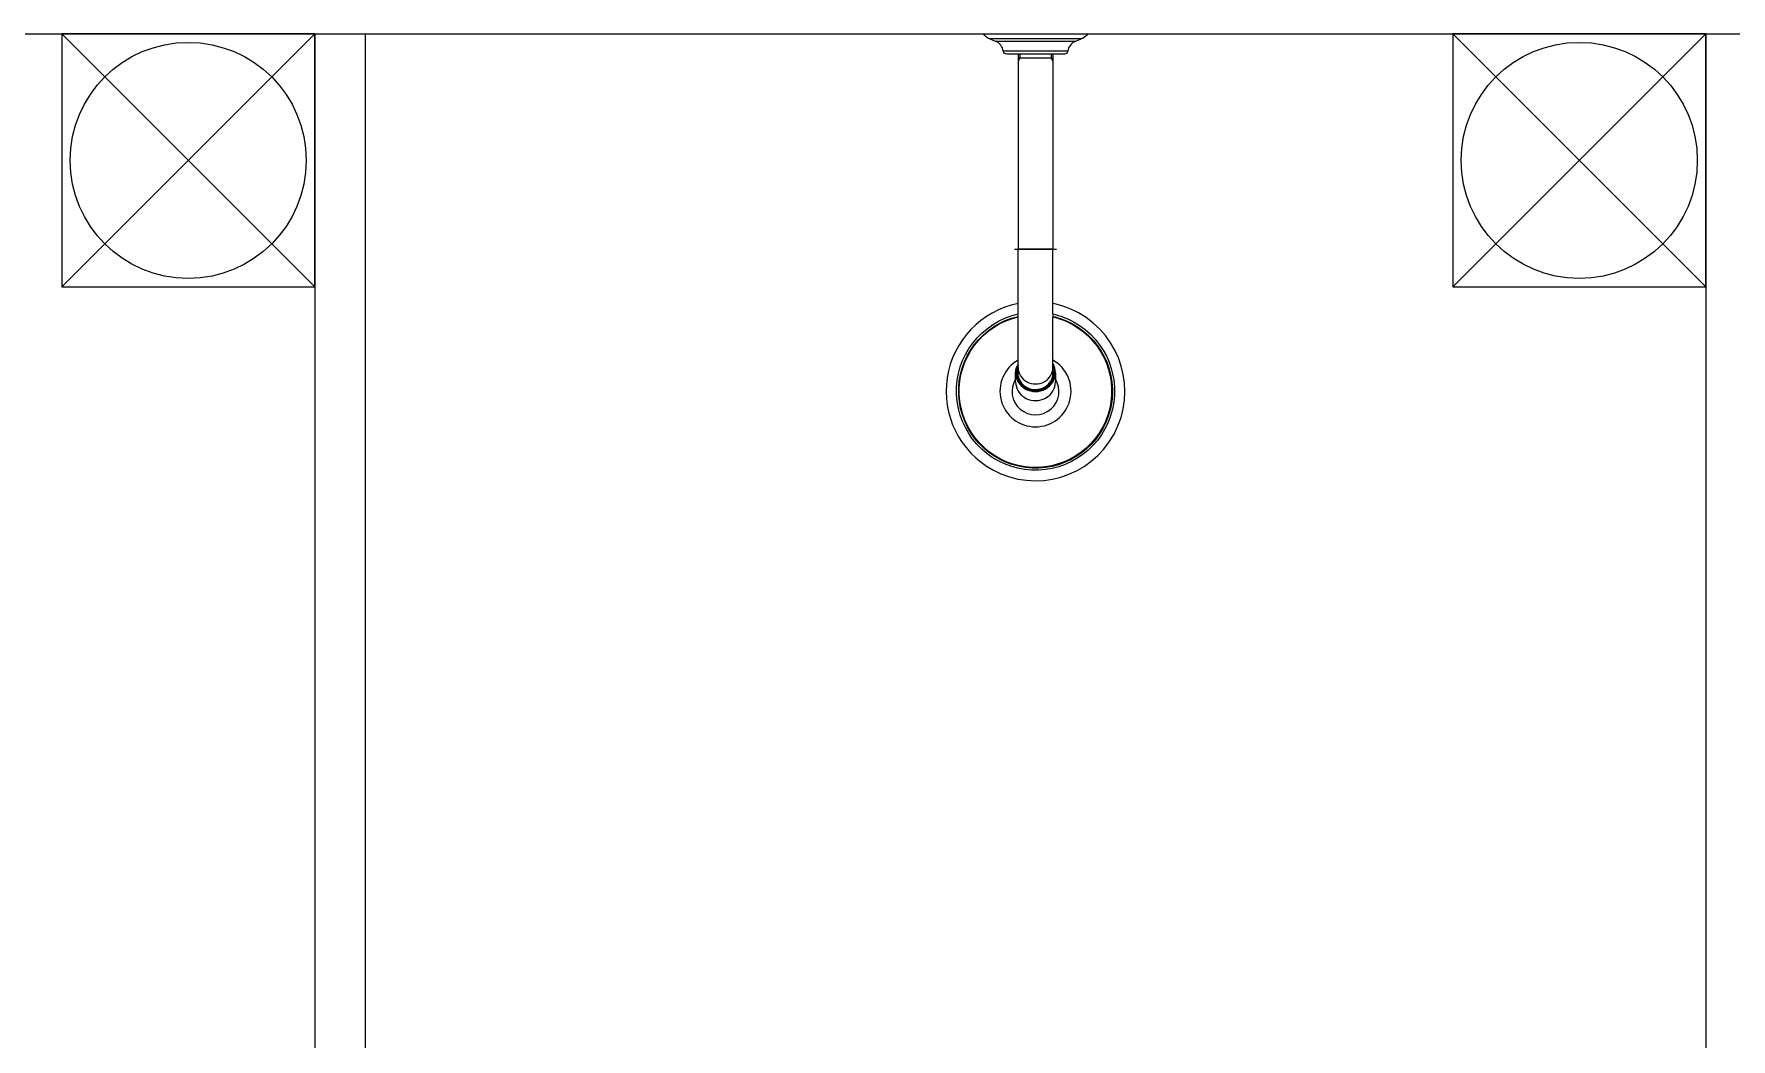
# Model space of a CAD drawing. Header units: inches. Extents: x 542650 to 544515, y 9574150 to 9574595.
# Drawn here: x 542789.569 to 542790.576, y 9574239.542 to 9574240.138 of the extents above; entities that cross this region are included whole.
import ezdxf

# ---------------------------------------------------------------- set-up
doc = ezdxf.new("R2010")
doc.units = ezdxf.units.IN
doc.header["$MEASUREMENT"] = 0
doc.linetypes.add('DASHDOT', pattern=[1, 0.5, -0.25, 0, -0.25])
doc.layers.add('I-ARQ', color=8, linetype='Continuous')

msp = doc.modelspace()

# ---------------------------------------------------------------- linework, layer by layer
at = {"layer": 'I-ARQ'}
for p, q in [((542788.1659, 9574240.1384), (542794.1109, 9574240.1384)), ((542789.7359, 9574240.1384), (542789.5859, 9574239.9884)), ((542789.7359, 9574239.9884), (542789.5859, 9574240.1384)), ((542789.5859, 9574240.1384), (542789.5859, 9574239.9884)), ((542789.7359, 9574240.1384), (542789.5859, 9574240.1384)), ((542789.7359, 9574240.1384), (542789.7359, 9574238.9284)), ((542789.7359, 9574239.9884), (542789.7359, 9574240.1384)), ((542789.7659, 9574240.1384), (542789.7659, 9574238.9284)), ((542790.5609, 9574240.1384), (542790.4109, 9574239.9884)), ((542790.5609, 9574239.9884), (542790.4109, 9574240.1384)), ((542790.4109, 9574240.1384), (542790.4109, 9574239.9884)), ((542790.5609, 9574240.1384), (542790.4109, 9574240.1384)), ((542790.5609, 9574240.1384), (542790.5609, 9574238.9284)), ((542790.5609, 9574239.9884), (542790.5609, 9574240.1384)), ((542789.5859, 9574239.9884), (542789.7359, 9574239.9884)), ((542790.4109, 9574239.9884), (542790.5609, 9574239.9884))]:
    msp.add_line(p, q, dxfattribs=at)
at = {"layer": 'I-ARQ', "ltscale": 0.200747}
msp.add_lwpolyline([(542790.1363, 9574240.1354, -0.164371), (542790.1325, 9574240.1384), (542790.1943, 9574240.1384, -0.164371), (542790.1905, 9574240.1354)], format="xyb", dxfattribs=at)
at = {"layer": 'I-ARQ'}
msp.add_lwpolyline([(542790.1905, 9574240.1354), (542790.1363, 9574240.1354), (542790.1395, 9574240.1342), (542790.1874, 9574240.1342)], close=True, dxfattribs=at)
for points in [[(542790.1443, 9574240.1281, 0.280777), (542790.1395, 9574240.1342)], [(542790.1825, 9574240.1281, -0.377188), (542790.1805, 9574240.1264), (542790.1463, 9574240.1264, -0.377188), (542790.1443, 9574240.1281)], [(542790.1874, 9574240.1342, 0.280777), (542790.1825, 9574240.1281)], [(542790.1531, 9574239.9785, 0.700978), (542790.138, 9574239.8799, 1), (542790.1888, 9574239.973, 0.07613), (542790.1737, 9574239.9785)], [(542790.1737, 9574239.9723, -0.06962), (542790.1859, 9574239.9677, -5.480122), (542790.1531, 9574239.9723)], [(542790.1531, 9574239.9449, 3.836175), (542790.1737, 9574239.9449)], [(542790.1516, 9574239.9338, 1.802734), (542790.1752, 9574239.9338)]]:
    msp.add_lwpolyline(points, format="xyb", dxfattribs=at)
at = {"layer": 'I-ARQ', "ltscale": 0.352288}
msp.add_lwpolyline([(542790.1825, 9574240.1281), (542790.1443, 9574240.1281)], dxfattribs=at)
at = {"layer": 'I-ARQ', "ltscale": 0.029062}
for points in [[(542790.1541, 9574240.1264), (542790.1541, 9574240.1241), (542790.1531, 9574240.1223)], [(542790.1727, 9574240.1264), (542790.1727, 9574240.1241)]]:
    msp.add_lwpolyline(points, dxfattribs=at)
at = {"layer": 'I-ARQ'}
for points in [[(542790.1531, 9574240.1264), (542790.1531, 9574240.0108)], [(542790.1737, 9574240.1264), (542790.1737, 9574240.0108)]]:
    msp.add_lwpolyline(points, dxfattribs=at)
at = {"layer": 'I-ARQ', "ltscale": 0.242325}
msp.add_lwpolyline([(542790.1737, 9574240.1241), (542790.1531, 9574240.1241)], dxfattribs=at)
at = {"layer": 'I-ARQ', "ltscale": 0.218093}
msp.add_lwpolyline([(542790.1727, 9574240.1241), (542790.1552, 9574240.1241)], dxfattribs=at)
at = {"layer": 'I-ARQ', "ltscale": 0.025813}
msp.add_lwpolyline([(542790.1727, 9574240.1241), (542790.1737, 9574240.1223)], dxfattribs=at)
at = {"layer": 'I-ARQ', "linetype": 'DASHDOT', "ltscale": 0.30975}
msp.add_lwpolyline([(542790.151, 9574240.0108), (542790.1758, 9574240.0108)], dxfattribs=at)
at = {"layer": 'I-ARQ', "ltscale": 0.06322}
for points in [[(542790.1531, 9574239.9785), (542790.1531, 9574240.0108)], [(542790.1737, 9574239.9785), (542790.1737, 9574240.0108)], [(542790.1531, 9574239.9449), (542790.1531, 9574239.9785)], [(542790.1737, 9574239.9723), (542790.1737, 9574239.9785)], [(542790.1531, 9574239.9354), (542790.1531, 9574239.9449)], [(542790.1737, 9574239.9354), (542790.1737, 9574239.9449)]]:
    msp.add_lwpolyline(points, dxfattribs=at)
at = {"layer": 'I-ARQ', "ltscale": 0.258125}
msp.add_lwpolyline([(542790.1737, 9574240.0108), (542790.1531, 9574240.0108)], dxfattribs=at)
at = {"layer": 'I-ARQ', "ltscale": 0.06322}
for points in [[(542790.1737, 9574239.9723), (542790.1737, 9574239.9709, -0.067971), (542790.1853, 9574239.9665, -5.429636), (542790.1531, 9574239.9709)], [(542790.1737, 9574239.9449), (542790.1737, 9574239.9706, -0.067551), (542790.1851, 9574239.9662, -5.416932), (542790.1531, 9574239.9706)]]:
    msp.add_lwpolyline(points, format="xyb", dxfattribs=at)
at = {"layer": 'I-ARQ', "ltscale": 0.067122}
msp.add_lwpolyline([(542790.1516, 9574239.932), (542790.1516, 9574239.9375, -0.128945), (542790.1531, 9574239.9426)], format="xyb", dxfattribs=at)
at = {"layer": 'I-ARQ', "ltscale": 0.067121}
for points in [[(542790.1752, 9574239.9374), (542790.1752, 9574239.9338)], [(542790.1752, 9574239.9338), (542790.1752, 9574239.932)]]:
    msp.add_lwpolyline(points, dxfattribs=at)
at = {"layer": 'I-ARQ'}
for centre in [(542789.6609, 9574240.0634), (542790.4859, 9574240.0634)]:
    msp.add_circle(centre, 0.07, dxfattribs=at)
for centre, major_axis, ratio, start_param, end_param in [((542790.1634, 9574239.9375), (0.0113, 0), 0.939693, 2.733003, 6.691778), ((542790.1634, 9574239.9375), (0.0112, 0), 0.939693, 2.754136, 6.670644), ((542790.1634, 9574239.9374), (0.0118, 0), 0.939692, 3.141595, 6.283188), ((542790.1634, 9574239.9374), (0.0105, 0), 0.939689, 2.94216, 3.141571), ((542790.1634, 9574239.9374), (0.0105, 0), 0.939693, 3.141565, 4.21239), ((542790.1634, 9574239.9405), (0.0103, 0), 0.939693, 3.141592, 6.283185), ((542790.1634, 9574239.9368), (0.00722, -0.00722), 0.999999, 3.73929, 3.900306), ((542790.1634, 9574239.9374), (0.0105, 0), 0.939693, 4.212388, 6.283156), ((542790.1634, 9574239.9368), (0.00722, 0.00722), 0.999997, -0.758712, -0.597694), ((542790.1634, 9574239.9374), (0.0118, 0), 0.942387, -0.000823, 0.496802), ((542790.1634, 9574239.9374), (0.0105, 0), 0.939691, -0.000035, 0.199439), ((542790.1634, 9574239.932), (0.0118, 0), 0.939693, 3.141564, 4.212389), ((542790.1634, 9574239.932), (0.0118, 0), 0.939693, 4.212388, 6.283155)]:
    msp.add_ellipse(centre, major_axis=major_axis, ratio=ratio, start_param=start_param, end_param=end_param, dxfattribs=at)

doc.saveas('drawing.dxf')
